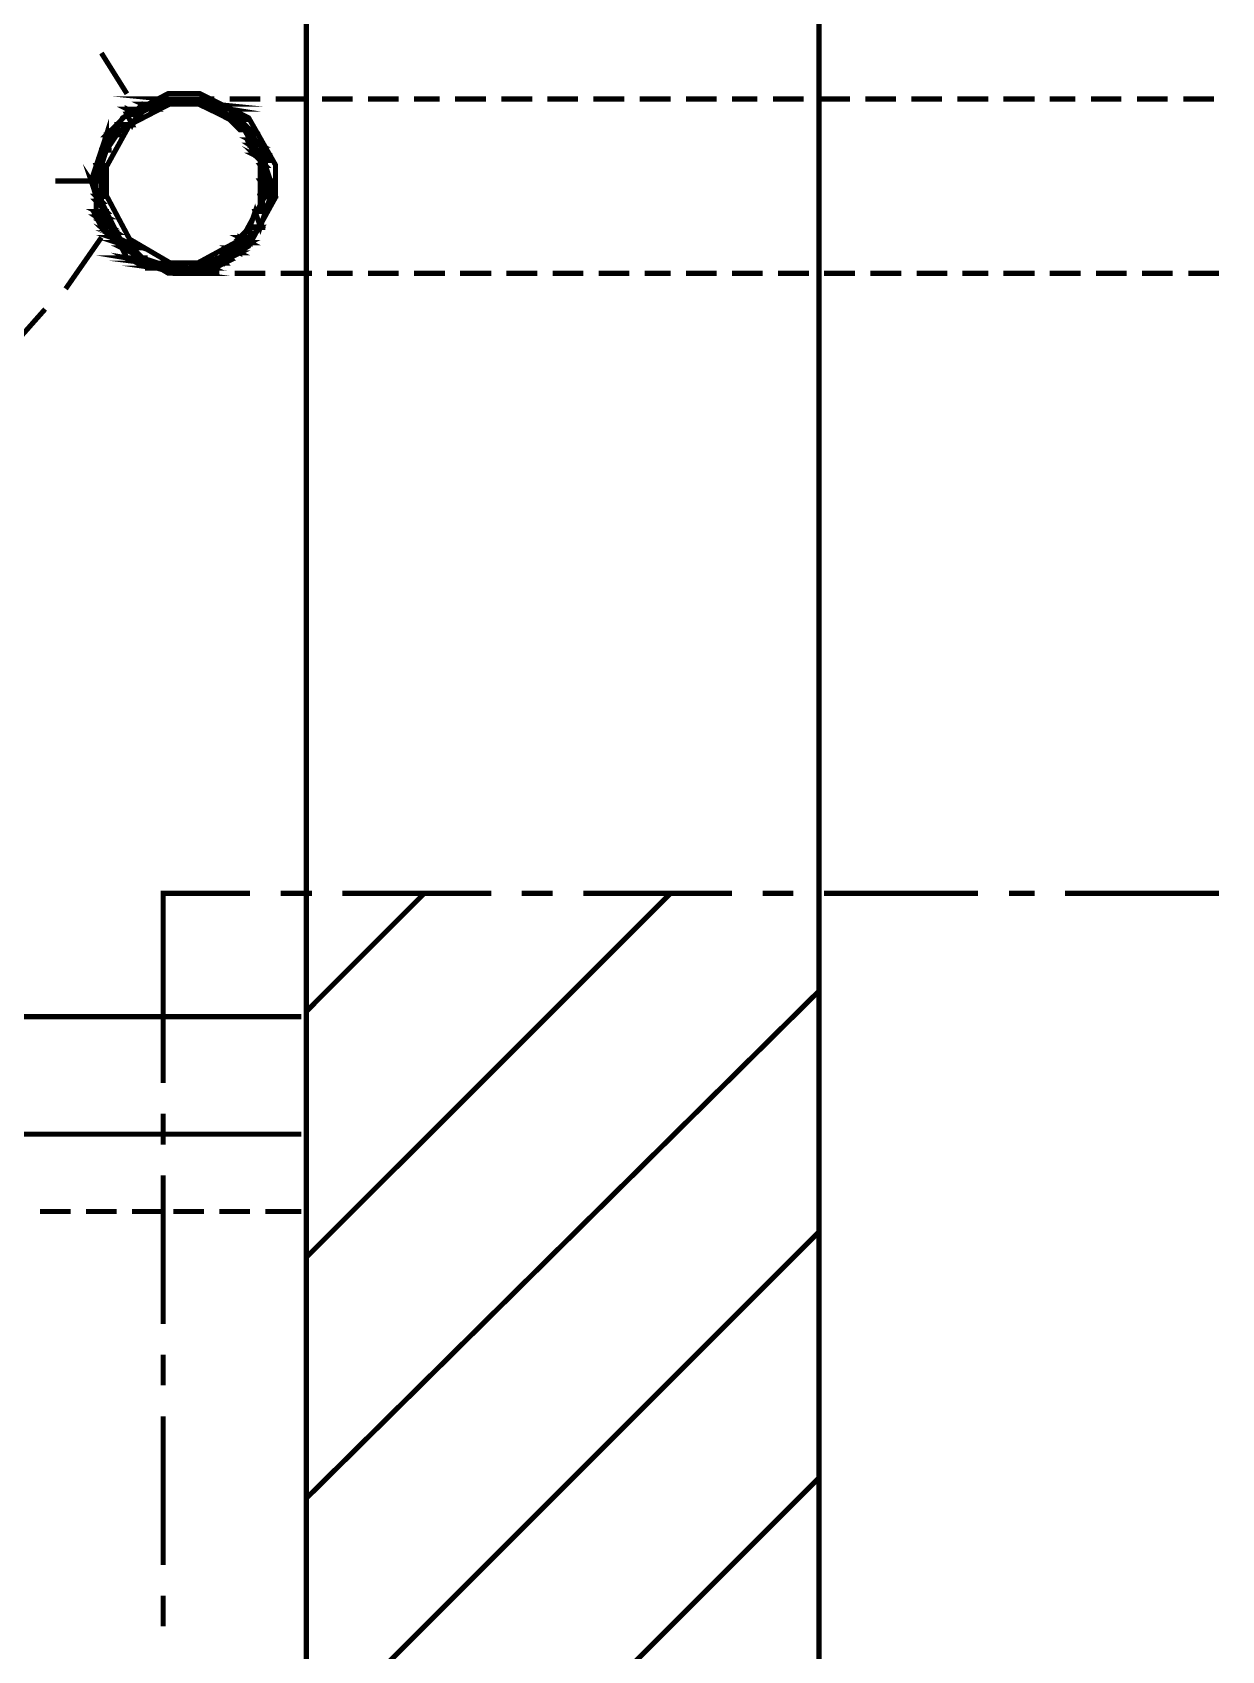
# Model space of a CAD drawing. Extents: x 0 to 210, y 0 to 297.
# Drawn here: x 151.05 to 160.89, y 227.38 to 240.76 of the extents above; entities that cross this region are included whole.
import ezdxf

# ---------------------------------------------------------------- set-up
doc = ezdxf.new("R2010")
doc.units = 0
doc.header["$MEASUREMENT"] = 0
doc.layers.add('C00-00-00-BLACK', color=7, linetype='Continuous')

msp = doc.modelspace()

# ---------------------------------------------------------------- linework, layer by layer
at = {"layer": 'C00-00-00-BLACK', "const_width": 0.0423}
for points in [[(157.557, 197.017), (157.557, 264.626)], [(153.315, 201.213), (153.315, 260.387)], [(151.62, 240.59), (151.831, 240.253)], [(152.299, 240.21), (152.553, 240.21)], [(152.681, 240.21), (152.935, 240.21)], [(153.061, 240.21), (153.315, 240.21)], [(153.445, 240.21), (153.7, 240.21)], [(153.826, 240.21), (154.08, 240.21)], [(154.207, 240.21), (154.419, 240.21)], [(154.546, 240.21), (154.802, 240.21)], [(154.93, 240.21), (155.184, 240.21)], [(155.31, 240.21), (155.564, 240.21)], [(155.691, 240.21), (155.946, 240.21)], [(156.072, 240.21), (156.329, 240.21)], [(156.456, 240.21), (156.711, 240.21)], [(156.837, 240.21), (157.048, 240.21)], [(157.176, 240.21), (157.43, 240.21)], [(157.557, 240.21), (157.813, 240.21)], [(157.94, 240.21), (158.195, 240.21)], [(158.321, 240.21), (158.575, 240.21)], [(158.702, 240.21), (158.957, 240.21)], [(159.083, 240.21), (159.34, 240.21)], [(159.466, 240.21), (159.679, 240.21)], [(159.806, 240.21), (160.059, 240.21)], [(160.187, 240.21), (160.441, 240.21)], [(160.57, 240.21), (160.824, 240.21)], [(151.238, 239.532), (151.535, 239.532)], [(151.324, 238.64), (151.62, 239.065)], [(152.299, 238.768), (152.596, 238.768)], [(152.722, 238.768), (152.977, 238.768)], [(153.104, 238.768), (153.361, 238.768)], [(153.487, 238.768), (153.7, 238.768)], [(153.826, 238.768), (154.08, 238.768)], [(154.207, 238.768), (154.462, 238.768)], [(154.588, 238.768), (154.845, 238.768)], [(154.971, 238.768), (155.226, 238.768)], [(155.353, 238.768), (155.607, 238.768)], [(155.733, 238.768), (155.988, 238.768)], [(156.115, 238.768), (156.329, 238.768)], [(156.456, 238.768), (156.711, 238.768)], [(156.837, 238.768), (157.091, 238.768)], [(157.218, 238.768), (157.473, 238.768)], [(157.599, 238.768), (157.856, 238.768)], [(157.982, 238.768), (158.237, 238.768)], [(158.364, 238.768), (158.618, 238.768)], [(158.744, 238.768), (158.957, 238.768)], [(159.083, 238.768), (159.34, 238.768)], [(159.466, 238.768), (159.722, 238.768)], [(159.848, 238.768), (160.102, 238.768)], [(160.228, 238.768), (160.484, 238.768)], [(160.613, 238.768), (160.867, 238.768)], [(150.815, 238.09), (151.154, 238.472)], [(152.13, 232.071), (152.13, 233.641), (152.849, 233.641)], [(153.104, 233.641), (153.361, 233.641)], [(153.315, 232.664), (154.292, 233.641)], [(153.315, 230.63), (156.329, 233.641)], [(153.614, 233.641), (154.845, 233.641)], [(155.098, 233.641), (155.353, 233.641)], [(155.607, 233.641), (156.837, 233.641)], [(157.091, 233.641), (157.345, 233.641)], [(157.599, 233.641), (158.871, 233.641)], [(159.129, 233.641), (159.34, 233.641)], [(159.593, 233.641), (160.867, 233.641)], [(153.315, 228.637), (157.557, 232.833)], [(153.274, 232.621), (148.439, 232.621)], [(152.13, 231.563), (152.13, 231.818)], [(139.617, 231.648), (153.274, 231.648)], [(152.13, 230.078), (152.13, 231.309)], [(151.365, 231.01), (151.112, 231.01)], [(151.747, 231.01), (151.492, 231.01)], [(152.13, 231.01), (151.874, 231.01)], [(152.469, 231.01), (152.215, 231.01)], [(152.849, 231.01), (152.596, 231.01)], [(153.274, 231.01), (152.977, 231.01)], [(153.315, 226.602), (157.557, 230.841)], [(152.13, 229.572), (152.13, 229.825)], [(152.13, 228.087), (152.13, 229.316)], [(153.315, 224.568), (157.557, 228.807)], [(152.13, 227.579), (152.13, 227.832)]]:
    msp.add_lwpolyline(points, dxfattribs=at)
for points in [[(153.061, 239.532), (153.061, 239.663), (152.838, 240.054), (152.433, 240.255), (152.299, 240.255), (152.172, 240.255), (151.795, 240.054), (151.577, 239.663), (151.577, 239.532), (151.577, 239.398), (151.795, 238.993), (152.172, 238.77), (152.299, 238.77), (152.433, 238.77), (152.838, 238.993), (153.061, 239.398), (153.061, 239.532)], [(152.977, 239.532), (152.977, 239.649), (152.78, 239.996), (152.419, 240.17), (152.299, 240.17), (152.188, 240.17), (151.853, 239.996), (151.661, 239.649), (151.661, 239.532), (151.661, 239.412), (151.853, 239.051), (152.188, 238.855), (152.299, 238.855), (152.419, 238.855), (152.78, 239.051), (152.977, 239.412), (152.977, 239.532)], [(151.831, 240.083), (151.874, 239.998), (151.747, 239.998), (151.831, 240.083)], [(152.426, 240.21), (152.13, 240.21), (152.553, 240.167), (152.426, 240.21)], [(152.003, 240.126), (151.834, 240.126), (151.919, 240.083), (152.003, 240.126)], [(151.919, 240.083), (151.831, 240.083), (151.874, 239.998), (151.919, 240.083)], [(151.834, 240.126), (151.919, 240.083), (151.834, 240.083), (151.834, 240.126)], [(151.919, 240.126), (152.003, 240.126), (151.874, 240.126), (151.919, 240.126)], [(152.172, 240.167), (151.96, 240.167), (152.046, 240.126), (152.172, 240.167)], [(151.96, 240.167), (152.046, 240.126), (151.919, 240.126), (151.96, 240.167)], [(152.046, 240.126), (151.919, 240.126), (152.003, 240.126), (152.046, 240.126)], [(152.003, 240.167), (152.172, 240.167), (151.96, 240.167), (152.003, 240.167)], [(152.13, 240.21), (152.553, 240.167), (152.046, 240.167), (152.13, 240.21)], [(152.046, 240.167), (152.553, 240.167), (152.003, 240.167), (152.046, 240.167)], [(152.003, 240.167), (152.553, 240.167), (152.596, 240.167), (152.003, 240.167)], [(152.553, 240.167), (152.596, 240.167), (152.003, 240.167), (152.553, 240.167)], [(152.299, 240.167), (152.003, 240.167), (152.172, 240.167), (152.299, 240.167)], [(152.553, 240.167), (152.046, 240.167), (152.553, 240.167)], [(152.426, 240.21), (152.172, 240.21), (152.13, 240.21), (152.426, 240.21)], [(152.257, 240.21), (152.426, 240.21), (152.172, 240.21), (152.257, 240.21)], [(152.172, 240.21), (152.426, 240.21), (152.469, 240.21), (152.172, 240.21)], [(152.596, 240.167), (152.426, 240.167), (152.681, 240.126), (152.596, 240.167)], [(152.553, 240.167), (152.299, 240.167), (152.596, 240.167), (152.553, 240.167)], [(152.299, 240.167), (152.596, 240.167), (152.383, 240.167), (152.299, 240.167)], [(152.426, 240.167), (152.681, 240.126), (152.511, 240.126), (152.426, 240.167)], [(152.596, 240.167), (152.383, 240.167), (152.596, 240.167)], [(152.383, 240.167), (152.596, 240.167), (152.426, 240.167), (152.383, 240.167)], [(152.553, 240.126), (152.765, 240.041), (152.681, 240.041), (152.553, 240.126)], [(152.681, 240.126), (152.553, 240.126), (152.765, 240.041), (152.681, 240.126)], [(152.681, 240.126), (152.511, 240.126), (152.681, 240.126)], [(152.511, 240.126), (152.681, 240.126), (152.553, 240.126), (152.511, 240.126)], [(152.681, 240.041), (152.849, 239.956), (152.765, 239.956), (152.681, 240.041)], [(151.661, 239.914), (151.661, 239.787), (151.62, 239.787), (151.661, 239.914)], [(151.747, 239.998), (151.747, 239.914), (151.661, 239.914), (151.747, 239.998)], [(151.831, 239.998), (151.874, 239.998), (151.747, 239.998), (151.831, 239.998)], [(151.831, 239.998), (151.747, 239.998), (151.874, 239.998), (151.831, 239.998)], [(151.831, 239.998), (151.747, 239.998), (151.747, 239.914), (151.831, 239.998)], [(152.765, 240.041), (152.681, 240.041), (152.849, 239.956), (152.765, 240.041)], [(152.681, 240.041), (152.765, 240.041), (152.808, 240.041), (152.681, 240.041)], [(152.765, 240.041), (152.808, 240.041), (152.681, 240.041), (152.765, 240.041)], [(152.808, 239.956), (152.892, 239.871), (152.849, 239.871), (152.808, 239.956)], [(152.849, 239.956), (152.765, 239.956), (152.849, 239.956)], [(152.765, 239.956), (152.849, 239.956), (152.808, 239.956), (152.765, 239.956)], [(152.849, 239.956), (152.808, 239.956), (152.892, 239.871), (152.849, 239.956)], [(151.62, 239.787), (151.62, 239.66), (151.577, 239.66), (151.62, 239.787)], [(151.661, 239.914), (151.747, 239.914), (151.788, 239.914), (151.661, 239.914)], [(151.747, 239.914), (151.788, 239.914), (151.661, 239.914), (151.747, 239.914)], [(151.747, 239.914), (151.661, 239.914), (151.661, 239.787), (151.747, 239.914)], [(152.892, 239.871), (152.849, 239.871), (152.935, 239.828), (152.892, 239.871)], [(152.935, 239.828), (152.849, 239.828), (152.977, 239.744), (152.935, 239.828)], [(152.849, 239.828), (152.977, 239.744), (152.892, 239.744), (152.849, 239.828)], [(152.849, 239.871), (152.935, 239.828), (152.849, 239.828), (152.849, 239.871)], [(151.577, 239.66), (151.62, 239.532), (151.535, 239.532), (151.577, 239.66)], [(151.62, 239.787), (151.661, 239.787), (151.704, 239.787), (151.62, 239.787)], [(151.661, 239.787), (151.704, 239.787), (151.62, 239.787), (151.661, 239.787)], [(151.661, 239.787), (151.62, 239.787), (151.62, 239.66), (151.661, 239.787)], [(152.892, 239.744), (152.977, 239.702), (152.935, 239.702), (152.892, 239.744)], [(152.977, 239.744), (152.892, 239.744), (152.977, 239.702), (152.977, 239.744)], [(152.977, 239.702), (152.935, 239.702), (152.977, 239.66), (152.977, 239.702)], [(152.935, 239.702), (152.977, 239.66), (152.935, 239.66), (152.935, 239.702)], [(152.935, 239.66), (153.019, 239.532), (152.935, 239.532), (152.935, 239.66)], [(151.535, 239.532), (151.62, 239.405), (151.577, 239.405), (151.535, 239.532)], [(151.62, 239.66), (151.577, 239.66), (151.62, 239.532), (151.62, 239.66)], [(151.577, 239.66), (151.62, 239.66), (151.661, 239.66), (151.577, 239.66)], [(151.62, 239.66), (151.661, 239.66), (151.577, 239.66), (151.62, 239.66)], [(152.977, 239.66), (152.935, 239.66), (153.019, 239.532), (152.977, 239.66)], [(152.935, 239.532), (153.019, 239.402), (152.935, 239.402), (152.935, 239.532)], [(151.62, 239.532), (151.535, 239.532), (151.62, 239.405), (151.62, 239.532)], [(151.535, 239.532), (151.62, 239.532), (151.661, 239.532), (151.535, 239.532)], [(151.62, 239.532), (151.661, 239.532), (151.535, 239.532), (151.62, 239.532)], [(151.577, 239.405), (151.62, 239.364), (151.577, 239.364), (151.577, 239.405)], [(153.019, 239.532), (152.935, 239.532), (153.019, 239.402), (153.019, 239.532)], [(152.935, 239.532), (153.019, 239.532), (153.061, 239.532), (152.935, 239.532)], [(153.019, 239.532), (153.061, 239.532), (152.935, 239.532), (153.019, 239.532)], [(152.935, 239.405), (152.977, 239.279), (152.935, 239.279), (152.935, 239.405)], [(151.661, 239.279), (151.577, 239.279), (151.661, 239.236), (151.661, 239.279)], [(151.577, 239.236), (151.704, 239.152), (151.62, 239.152), (151.577, 239.236)], [(151.62, 239.405), (151.577, 239.405), (151.62, 239.364), (151.62, 239.405)], [(151.62, 239.364), (151.577, 239.364), (151.661, 239.279), (151.62, 239.364)], [(151.577, 239.364), (151.661, 239.279), (151.577, 239.279), (151.577, 239.364)], [(151.577, 239.279), (151.661, 239.236), (151.577, 239.236), (151.577, 239.279)], [(152.892, 239.279), (152.935, 239.152), (152.849, 239.152), (152.892, 239.279)], [(152.977, 239.279), (152.892, 239.279), (152.935, 239.152), (152.977, 239.279)], [(152.935, 239.279), (152.977, 239.279), (152.892, 239.279), (152.935, 239.279)], [(153.019, 239.405), (152.935, 239.405), (152.977, 239.279), (153.019, 239.405)], [(152.935, 239.405), (153.019, 239.405), (153.061, 239.405), (152.935, 239.405)], [(153.019, 239.405), (153.061, 239.405), (152.935, 239.405), (153.019, 239.405)], [(152.977, 239.279), (152.935, 239.279), (152.977, 239.279)], [(151.661, 239.236), (151.577, 239.236), (151.704, 239.152), (151.661, 239.236)], [(151.704, 239.191), (151.62, 239.191), (151.747, 239.106), (151.704, 239.191)], [(151.661, 239.106), (151.747, 239.065), (151.704, 239.065), (151.661, 239.106)], [(151.62, 239.191), (151.747, 239.106), (151.661, 239.106), (151.62, 239.191)], [(152.849, 239.149), (152.849, 239.065), (152.765, 239.065), (152.849, 239.149)], [(152.849, 239.149), (152.935, 239.149), (152.977, 239.149), (152.849, 239.149)], [(152.935, 239.149), (152.977, 239.149), (152.849, 239.149), (152.935, 239.149)], [(152.935, 239.149), (152.849, 239.149), (152.849, 239.065), (152.935, 239.149)], [(151.747, 239.106), (151.661, 239.106), (151.747, 239.065), (151.747, 239.106)], [(151.747, 239.065), (151.701, 239.065), (151.831, 239.022), (151.747, 239.065)], [(151.701, 239.065), (151.831, 239.022), (151.747, 239.022), (151.701, 239.065)], [(151.831, 239.022), (151.747, 239.022), (151.874, 238.979), (151.831, 239.022)], [(151.747, 239.022), (151.874, 238.979), (151.788, 238.979), (151.747, 239.022)], [(152.765, 239.022), (152.765, 238.979), (152.681, 238.979), (152.765, 239.022)], [(152.849, 239.065), (152.765, 239.065), (152.849, 239.022), (152.849, 239.065)], [(152.765, 239.065), (152.849, 239.022), (152.765, 239.022), (152.765, 239.065)], [(152.849, 239.022), (152.765, 239.022), (152.765, 238.979), (152.849, 239.022)], [(151.96, 238.895), (151.834, 238.895), (152.087, 238.853), (151.96, 238.895)], [(151.874, 238.979), (151.788, 238.979), (151.96, 238.895), (151.874, 238.979)], [(151.834, 238.895), (152.087, 238.853), (151.919, 238.853), (151.834, 238.895)], [(151.788, 238.979), (151.96, 238.895), (151.831, 238.895), (151.788, 238.979)], [(151.831, 238.895), (151.96, 238.895), (152.003, 238.895), (151.831, 238.895)], [(151.96, 238.895), (152.003, 238.895), (151.831, 238.895), (151.96, 238.895)], [(152.596, 238.895), (152.638, 238.853), (152.469, 238.853), (152.596, 238.895)], [(152.638, 238.937), (152.681, 238.895), (152.596, 238.895), (152.638, 238.937)], [(152.681, 238.895), (152.596, 238.895), (152.638, 238.853), (152.681, 238.895)], [(152.681, 238.979), (152.765, 238.937), (152.638, 238.937), (152.681, 238.979)], [(152.765, 238.937), (152.638, 238.937), (152.681, 238.895), (152.765, 238.937)], [(152.765, 238.979), (152.681, 238.979), (152.765, 238.937), (152.765, 238.979)], [(152.215, 238.853), (152.003, 238.853), (152.342, 238.81), (152.215, 238.853)], [(152.087, 238.81), (152.469, 238.81), (152.383, 238.768), (152.087, 238.81)], [(152.383, 238.768), (152.215, 238.768), (152.087, 238.81), (152.383, 238.768)], [(152.087, 238.853), (151.919, 238.853), (152.172, 238.853), (152.087, 238.853)], [(151.919, 238.853), (152.172, 238.853), (151.96, 238.853), (151.919, 238.853)], [(152.172, 238.853), (151.96, 238.853), (152.215, 238.853), (152.172, 238.853)], [(151.96, 238.853), (152.215, 238.853), (152.003, 238.853), (151.96, 238.853)], [(152.003, 238.853), (152.342, 238.81), (152.003, 238.81), (152.003, 238.853)], [(152.553, 238.81), (152.003, 238.81), (152.511, 238.81), (152.553, 238.81)], [(152.003, 238.81), (152.511, 238.81), (152.087, 238.81), (152.003, 238.81)], [(152.469, 238.81), (152.511, 238.81), (152.087, 238.81), (152.469, 238.81)], [(152.469, 238.81), (152.087, 238.81), (152.511, 238.81), (152.469, 238.81)], [(152.383, 238.768), (152.426, 238.768), (152.215, 238.768), (152.383, 238.768)], [(152.469, 238.853), (152.553, 238.81), (152.342, 238.81), (152.469, 238.853)], [(152.638, 238.853), (152.469, 238.853), (152.553, 238.81), (152.638, 238.853)], [(152.469, 238.853), (152.599, 238.853), (152.641, 238.853), (152.469, 238.853)], [(152.599, 238.853), (152.641, 238.853), (152.469, 238.853), (152.599, 238.853)]]:
    msp.add_lwpolyline(points, close=True, dxfattribs=at)
at = {"layer": 'C00-00-00-BLACK'}
for points in [[(152.003, 240.126), (151.834, 240.126), (151.919, 240.083), (152.003, 240.126)], [(151.834, 240.126), (151.919, 240.083), (151.834, 240.083), (151.834, 240.126)], [(151.919, 240.126), (152.003, 240.126), (151.874, 240.126), (151.919, 240.126)], [(151.96, 240.167), (152.046, 240.126), (151.919, 240.126), (151.96, 240.167)], [(152.046, 240.126), (151.919, 240.126), (152.003, 240.126), (152.046, 240.126)], [(152.003, 240.167), (152.172, 240.167), (151.96, 240.167), (152.003, 240.167)], [(152.172, 240.167), (151.96, 240.167), (152.046, 240.126), (152.172, 240.167)], [(152.046, 240.167), (152.553, 240.167), (152.003, 240.167), (152.046, 240.167)], [(152.003, 240.167), (152.553, 240.167), (152.596, 240.167), (152.003, 240.167)], [(152.553, 240.167), (152.596, 240.167), (152.003, 240.167), (152.553, 240.167)], [(152.299, 240.167), (152.003, 240.167), (152.172, 240.167), (152.299, 240.167)], [(152.13, 240.21), (152.553, 240.167), (152.046, 240.167), (152.13, 240.21)], [(152.553, 240.167), (152.046, 240.167), (152.553, 240.167)], [(152.426, 240.21), (152.172, 240.21), (152.13, 240.21), (152.426, 240.21)], [(152.426, 240.21), (152.13, 240.21), (152.553, 240.167), (152.426, 240.21)], [(152.257, 240.21), (152.426, 240.21), (152.172, 240.21), (152.257, 240.21)], [(152.172, 240.21), (152.426, 240.21), (152.469, 240.21), (152.172, 240.21)], [(152.553, 240.167), (152.299, 240.167), (152.596, 240.167), (152.553, 240.167)], [(152.299, 240.167), (152.596, 240.167), (152.383, 240.167), (152.299, 240.167)], [(152.596, 240.167), (152.383, 240.167), (152.596, 240.167)], [(152.383, 240.167), (152.596, 240.167), (152.426, 240.167), (152.383, 240.167)], [(152.596, 240.167), (152.426, 240.167), (152.681, 240.126), (152.596, 240.167)], [(152.426, 240.167), (152.681, 240.126), (152.511, 240.126), (152.426, 240.167)], [(152.681, 240.126), (152.511, 240.126), (152.681, 240.126)], [(152.511, 240.126), (152.681, 240.126), (152.553, 240.126), (152.511, 240.126)], [(152.681, 240.126), (152.553, 240.126), (152.765, 240.041), (152.681, 240.126)], [(152.553, 240.126), (152.765, 240.041), (152.681, 240.041), (152.553, 240.126)], [(151.747, 239.998), (151.747, 239.914), (151.661, 239.914), (151.747, 239.998)], [(151.831, 240.083), (151.874, 239.998), (151.747, 239.998), (151.831, 240.083)], [(151.831, 239.998), (151.874, 239.998), (151.747, 239.998), (151.831, 239.998)], [(151.831, 239.998), (151.747, 239.998), (151.874, 239.998), (151.831, 239.998)], [(151.831, 239.998), (151.747, 239.998), (151.747, 239.914), (151.831, 239.998)], [(151.919, 240.083), (151.831, 240.083), (151.874, 239.998), (151.919, 240.083)], [(152.681, 240.041), (152.765, 240.041), (152.808, 240.041), (152.681, 240.041)], [(152.765, 240.041), (152.808, 240.041), (152.681, 240.041), (152.765, 240.041)], [(152.765, 240.041), (152.681, 240.041), (152.849, 239.956), (152.765, 240.041)], [(152.681, 240.041), (152.849, 239.956), (152.765, 239.956), (152.681, 240.041)], [(151.661, 239.914), (151.661, 239.787), (151.62, 239.787), (151.661, 239.914)], [(151.661, 239.914), (151.747, 239.914), (151.788, 239.914), (151.661, 239.914)], [(151.747, 239.914), (151.788, 239.914), (151.661, 239.914), (151.747, 239.914)], [(151.747, 239.914), (151.661, 239.914), (151.661, 239.787), (151.747, 239.914)], [(152.849, 239.956), (152.765, 239.956), (152.849, 239.956)], [(152.765, 239.956), (152.849, 239.956), (152.808, 239.956), (152.765, 239.956)], [(152.849, 239.956), (152.808, 239.956), (152.892, 239.871), (152.849, 239.956)], [(152.808, 239.956), (152.892, 239.871), (152.849, 239.871), (152.808, 239.956)], [(152.892, 239.871), (152.849, 239.871), (152.935, 239.828), (152.892, 239.871)], [(152.849, 239.871), (152.935, 239.828), (152.849, 239.828), (152.849, 239.871)], [(151.62, 239.787), (151.62, 239.66), (151.577, 239.66), (151.62, 239.787)], [(151.62, 239.787), (151.661, 239.787), (151.704, 239.787), (151.62, 239.787)], [(151.661, 239.787), (151.704, 239.787), (151.62, 239.787), (151.661, 239.787)], [(151.661, 239.787), (151.62, 239.787), (151.62, 239.66), (151.661, 239.787)], [(152.935, 239.828), (152.849, 239.828), (152.977, 239.744), (152.935, 239.828)], [(152.849, 239.828), (152.977, 239.744), (152.892, 239.744), (152.849, 239.828)], [(152.977, 239.744), (152.892, 239.744), (152.977, 239.702), (152.977, 239.744)], [(152.892, 239.744), (152.977, 239.702), (152.935, 239.702), (152.892, 239.744)], [(152.977, 239.702), (152.935, 239.702), (152.977, 239.66), (152.977, 239.702)], [(152.935, 239.702), (152.977, 239.66), (152.935, 239.66), (152.935, 239.702)], [(151.577, 239.66), (151.62, 239.532), (151.535, 239.532), (151.577, 239.66)], [(151.577, 239.66), (151.62, 239.66), (151.661, 239.66), (151.577, 239.66)], [(151.62, 239.66), (151.661, 239.66), (151.577, 239.66), (151.62, 239.66)], [(151.62, 239.66), (151.577, 239.66), (151.62, 239.532), (151.62, 239.66)], [(152.977, 239.66), (152.935, 239.66), (153.019, 239.532), (152.977, 239.66)], [(152.935, 239.66), (153.019, 239.532), (152.935, 239.532), (152.935, 239.66)], [(151.535, 239.532), (151.62, 239.532), (151.661, 239.532), (151.535, 239.532)], [(151.62, 239.532), (151.661, 239.532), (151.535, 239.532), (151.62, 239.532)], [(151.62, 239.532), (151.535, 239.532), (151.62, 239.405), (151.62, 239.532)], [(151.535, 239.532), (151.62, 239.405), (151.577, 239.405), (151.535, 239.532)], [(152.935, 239.532), (153.019, 239.532), (153.061, 239.532), (152.935, 239.532)], [(153.019, 239.532), (153.061, 239.532), (152.935, 239.532), (153.019, 239.532)], [(153.019, 239.532), (152.935, 239.532), (153.019, 239.402), (153.019, 239.532)], [(152.935, 239.532), (153.019, 239.402), (152.935, 239.402), (152.935, 239.532)], [(151.62, 239.405), (151.577, 239.405), (151.62, 239.364), (151.62, 239.405)], [(151.577, 239.405), (151.62, 239.364), (151.577, 239.364), (151.577, 239.405)], [(151.62, 239.364), (151.577, 239.364), (151.661, 239.279), (151.62, 239.364)], [(151.577, 239.364), (151.661, 239.279), (151.577, 239.279), (151.577, 239.364)], [(152.935, 239.405), (153.019, 239.405), (153.061, 239.405), (152.935, 239.405)], [(153.019, 239.405), (153.061, 239.405), (152.935, 239.405), (153.019, 239.405)], [(153.019, 239.405), (152.935, 239.405), (152.977, 239.279), (153.019, 239.405)], [(152.935, 239.405), (152.977, 239.279), (152.935, 239.279), (152.935, 239.405)], [(151.661, 239.279), (151.577, 239.279), (151.661, 239.236), (151.661, 239.279)], [(151.577, 239.279), (151.661, 239.236), (151.577, 239.236), (151.577, 239.279)], [(151.661, 239.236), (151.577, 239.236), (151.704, 239.152), (151.661, 239.236)], [(151.577, 239.236), (151.704, 239.152), (151.62, 239.152), (151.577, 239.236)], [(151.704, 239.191), (151.62, 239.191), (151.747, 239.106), (151.704, 239.191)], [(151.62, 239.191), (151.747, 239.106), (151.661, 239.106), (151.62, 239.191)], [(152.892, 239.279), (152.935, 239.152), (152.849, 239.152), (152.892, 239.279)], [(152.935, 239.279), (152.977, 239.279), (152.892, 239.279), (152.935, 239.279)], [(152.977, 239.279), (152.892, 239.279), (152.935, 239.152), (152.977, 239.279)], [(152.977, 239.279), (152.935, 239.279), (152.977, 239.279)], [(151.747, 239.106), (151.661, 239.106), (151.747, 239.065), (151.747, 239.106)], [(151.661, 239.106), (151.747, 239.065), (151.704, 239.065), (151.661, 239.106)], [(151.747, 239.065), (151.701, 239.065), (151.831, 239.022), (151.747, 239.065)], [(151.701, 239.065), (151.831, 239.022), (151.747, 239.022), (151.701, 239.065)], [(152.849, 239.149), (152.849, 239.065), (152.765, 239.065), (152.849, 239.149)], [(152.849, 239.065), (152.765, 239.065), (152.849, 239.022), (152.849, 239.065)], [(152.765, 239.065), (152.849, 239.022), (152.765, 239.022), (152.765, 239.065)], [(152.849, 239.149), (152.935, 239.149), (152.977, 239.149), (152.849, 239.149)], [(152.935, 239.149), (152.977, 239.149), (152.849, 239.149), (152.935, 239.149)], [(152.935, 239.149), (152.849, 239.149), (152.849, 239.065), (152.935, 239.149)], [(151.831, 239.022), (151.747, 239.022), (151.874, 238.979), (151.831, 239.022)], [(151.747, 239.022), (151.874, 238.979), (151.788, 238.979), (151.747, 239.022)], [(151.874, 238.979), (151.788, 238.979), (151.96, 238.895), (151.874, 238.979)], [(151.788, 238.979), (151.96, 238.895), (151.831, 238.895), (151.788, 238.979)], [(151.831, 238.895), (151.96, 238.895), (152.003, 238.895), (151.831, 238.895)], [(151.96, 238.895), (152.003, 238.895), (151.831, 238.895), (151.96, 238.895)], [(151.96, 238.895), (151.834, 238.895), (152.087, 238.853), (151.96, 238.895)], [(151.834, 238.895), (152.087, 238.853), (151.919, 238.853), (151.834, 238.895)], [(152.596, 238.895), (152.638, 238.853), (152.469, 238.853), (152.596, 238.895)], [(152.638, 238.937), (152.681, 238.895), (152.596, 238.895), (152.638, 238.937)], [(152.681, 238.895), (152.596, 238.895), (152.638, 238.853), (152.681, 238.895)], [(152.681, 238.979), (152.765, 238.937), (152.638, 238.937), (152.681, 238.979)], [(152.765, 238.937), (152.638, 238.937), (152.681, 238.895), (152.765, 238.937)], [(152.765, 239.022), (152.765, 238.979), (152.681, 238.979), (152.765, 239.022)], [(152.765, 238.979), (152.681, 238.979), (152.765, 238.937), (152.765, 238.979)], [(152.849, 239.022), (152.765, 239.022), (152.765, 238.979), (152.849, 239.022)], [(152.087, 238.853), (151.919, 238.853), (152.172, 238.853), (152.087, 238.853)], [(151.919, 238.853), (152.172, 238.853), (151.96, 238.853), (151.919, 238.853)], [(152.172, 238.853), (151.96, 238.853), (152.215, 238.853), (152.172, 238.853)], [(151.96, 238.853), (152.215, 238.853), (152.003, 238.853), (151.96, 238.853)], [(152.215, 238.853), (152.003, 238.853), (152.342, 238.81), (152.215, 238.853)], [(152.003, 238.853), (152.342, 238.81), (152.003, 238.81), (152.003, 238.853)], [(152.553, 238.81), (152.003, 238.81), (152.511, 238.81), (152.553, 238.81)], [(152.003, 238.81), (152.511, 238.81), (152.087, 238.81), (152.003, 238.81)], [(152.469, 238.81), (152.511, 238.81), (152.087, 238.81), (152.469, 238.81)], [(152.469, 238.81), (152.087, 238.81), (152.511, 238.81), (152.469, 238.81)], [(152.383, 238.768), (152.215, 238.768), (152.087, 238.81), (152.383, 238.768)], [(152.087, 238.81), (152.469, 238.81), (152.383, 238.768), (152.087, 238.81)], [(152.383, 238.768), (152.426, 238.768), (152.215, 238.768), (152.383, 238.768)], [(152.469, 238.853), (152.553, 238.81), (152.342, 238.81), (152.469, 238.853)], [(152.469, 238.853), (152.599, 238.853), (152.641, 238.853), (152.469, 238.853)], [(152.599, 238.853), (152.641, 238.853), (152.469, 238.853), (152.599, 238.853)], [(152.638, 238.853), (152.469, 238.853), (152.553, 238.81), (152.638, 238.853)]]:
    msp.add_lwpolyline(points, close=True, dxfattribs=at)

doc.saveas('drawing.dxf')
